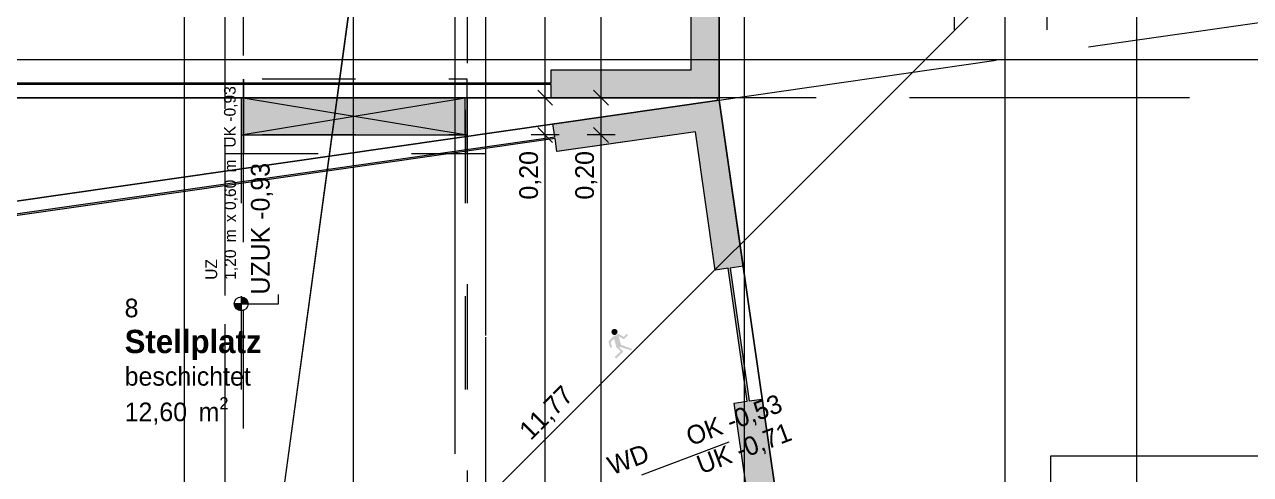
# Model space of a CAD drawing. Header units: metres. Extents: x -14 to 130, y -38 to 4.
# Drawn here: x 2.14 to 8.71, y -29.23 to -26.81 of the extents above; entities that cross this region are included whole.
import ezdxf

# ---------------------------------------------------------------- set-up
doc = ezdxf.new("R2010")
doc.units = ezdxf.units.M
doc.header["$MEASUREMENT"] = 0
for name, pattern in [('Schnittlinie', [0.006, 0.003, -0.0015, 0, -0.0015]), ('Strichliert_1_-1', [2, 1, -1]), ('Strichlinie eng', [0.002, 0.0015, -0.0005]), ('Untersicht', [0.001, 0.0005, -0.0005])]:
    doc.linetypes.add(name, pattern=pattern)
for name, color, linetype in [('-1._KG PP_3_150 Stütze', 7, 'Continuous'), ('-1._KG PP_3_220 Bodenaufbau', 7, 'Continuous'), ('-1._KG PP_3_250 Träger Unterzug', 7, 'Continuous'), ('-1._KG PP_3_570 Beschriftung 3D', 7, 'Continuous'), ('-1._KG PP_3_810 Raum', 7, 'Continuous'), ('-1._KG PP_3_815 Raumbegrenzung', 7, 'Continuous'), ('-1._KG PP_3_851 Marker Schnitt', 7, 'Continuous'), ('-1._KG PP_3_870 Dokumentation allgemein', 7, 'Continuous'), ('-1._KG PP_3_945 Einreichplan Beschriftung', 7, 'Continuous'), ('-1._KG PP_3_950 Polierplan Bemaßung', 7, 'Continuous'), ('-1._KG PP_3_Bemaßen_Sperrmaß 2D', 7, 'Continuous'), ('-1._KG PP_3_Kataster Grenzpunkte_Grenzpunkt (GP) Hausecke_Kennzeichen', 7, 'Continuous'), ('-1._KG PP_3_Kataster Grenzpunkte_Grenzpunkt (GP) Hausecke_Punktnummer', 7, 'Continuous'), ('-1._KG PP_3_Kataster Grundstücke_Grundstück', 7, 'Continuous')]:
    doc.layers.add(name, color=color, linetype=linetype)
doc.styles.add('ERSTELLTER_STIL_5', font='')
doc.styles.add('ERSTELLTER_STIL_9', font='')
doc.styles.get('ERSTELLTER_STIL_5').set_extended_font_data('Eurostile')
doc.styles.get('ERSTELLTER_STIL_9').set_extended_font_data('Eurostile', bold=True)
doc.linetypes.add('GAS', pattern='A,0,[1,415_260415_PP_VA_1_2 -1 KG1.Shx,S=0.186508,R=0,X=0,Y=0],-26.5,0', length=26.5)

msp = doc.modelspace()

# ---------------------------------------------------------------- hatches: boundary and pattern name
at = {"layer": '-1._KG PP_3_150 Stütze', "linetype": 'Continuous', "lineweight": 13, "true_color": 0x3f7f02}
msp.add_hatch(color=76, dxfattribs=at).paths.add_polyline_path([(3.305, -27.405), (4.505, -27.405), (4.505, -27.205), (3.305, -27.205)])
at = {"layer": '-1._KG PP_3_570 Beschriftung 3D', "linetype": 'Continuous', "lineweight": 0, "true_color": 0x191100}
h = msp.add_hatch(color=28, dxfattribs=at)
h.paths.add_polyline_path([(0.8669, -11.48), (0.8449, -11.48), (0.8449, -11.49), (0.8669, -11.49), (0.8669, -11.935), (1.0169, -11.935), (1.0169, -11.56), (1.7669, -11.56), (1.7669, -11.49), (4.9669, -11.49), (4.9669, -11.56), (5.7169, -11.56), (5.7169, -11.935), (5.7869, -11.935), (5.7869, -13.105), (5.7169, -13.105), (5.7169, -13.855), (4.9669, -13.855), (4.9669, -13.925), (1.7669, -13.925), (1.7669, -13.855), (1.0169, -13.855), (1.0169, -13.105), (0.8669, -13.105), (0.8669, -14.005), (1.7669, -14.005), (1.7669, -13.935), (4.9669, -13.935), (4.9669, -14.005), (5.7869, -14.005), (5.7869, -14.205), (4.9669, -14.205), (4.9669, -14.275), (1.7669, -14.275), (1.7669, -14.205), (0.8669, -14.205), (0.8669, -15.105), (1.0169, -15.105), (1.0169, -14.355), (1.7669, -14.355), (1.7669, -14.285), (4.9669, -14.285), (4.9669, -14.355), (5.7169, -14.355), (5.7169, -15.105), (5.7869, -15.105), (5.7869, -15.825), (5.7169, -15.825), (5.7169, -16.575), (4.9669, -16.575), (4.9669, -16.645), (1.7669, -16.645), (1.7669, -16.575), (1.0169, -16.575), (1.0169, -15.825), (0.8669, -15.825), (0.8669, -16.725), (1.7669, -16.725), (1.7669, -16.655), (4.9669, -16.655), (4.9669, -16.725), (5.7869, -16.725), (5.7869, -16.925), (4.9669, -16.925), (4.9669, -16.995), (1.7669, -16.995), (1.7669, -16.925), (0.8669, -16.925), (0.8669, -17.825), (1.0169, -17.825), (1.0169, -17.075), (1.7669, -17.075), (1.7669, -17.005), (4.9669, -17.005), (4.9669, -17.075), (5.7169, -17.075), (5.7169, -17.825), (5.7869, -17.825), (5.7869, -18.995), (5.7169, -18.995), (5.7169, -19.37), (4.9669, -19.37), (4.9669, -19.44), (1.7669, -19.44), (1.7669, -19.37), (1.0169, -19.37), (1.0169, -18.995), (0.8669, -18.995), (0.8669, -19.895), (1.0169, -19.895), (1.0169, -19.52), (1.7669, -19.52), (1.7669, -19.45), (4.9669, -19.45), (4.9669, -19.52), (5.7169, -19.52), (5.7169, -19.895), (5.7869, -19.895), (5.7869, -21.065), (5.7169, -21.065), (5.7169, -21.815), (4.9669, -21.815), (4.9669, -21.885), (1.7669, -21.885), (1.7669, -21.815), (1.0169, -21.815), (1.0169, -21.065), (0.8669, -21.065), (0.8669, -21.965), (1.7669, -21.965), (1.7669, -21.895), (4.9669, -21.895), (4.9669, -21.965), (5.7869, -21.965), (5.7869, -22.165), (4.9669, -22.165), (4.9669, -22.235), (1.7669, -22.235), (1.7669, -22.165), (0.8669, -22.165), (0.8669, -23.065), (1.0169, -23.065), (1.0169, -22.315), (1.7669, -22.315), (1.7669, -22.245), (4.9669, -22.245), (4.9669, -22.315), (5.7169, -22.315), (5.7169, -23.065), (5.7869, -23.065), (5.7869, -24.235), (5.7169, -24.235), (5.7169, -24.61), (4.9669, -24.61), (4.9669, -24.68), (1.7669, -24.68), (1.7669, -24.61), (1.0169, -24.61), (1.0169, -24.235), (0.8669, -24.235), (0.8669, -25.135), (1.0169, -25.135), (1.0169, -24.76), (1.7669, -24.76), (1.7669, -24.69), (4.9669, -24.69), (4.9669, -24.76), (5.7169, -24.76), (5.7169, -25.135), (5.7869, -25.135), (5.7869, -26.305), (5.7169, -26.305), (5.7169, -27.055), (4.9669, -27.055), (4.9669, -27.125), (1.7669, -27.125), (1.7669, -27.055), (1.0169, -27.055), (1.0169, -26.305), (0.8669, -26.305), (0.8669, -27.205), (1.7669, -27.205), (1.7669, -27.135), (4.9669, -27.135), (4.9669, -27.205), (5.8569, -27.205), (5.8569, -27.2189), (4.976, -27.345), (4.9859, -27.4143), (1.8181, -27.8674), (1.8082, -27.7981), (0.9173, -27.9256), (1.0447, -28.8165), (1.1932, -28.7953), (1.087, -28.0528), (1.8294, -27.9466), (1.8195, -27.8773), (4.9873, -27.4242), (4.9972, -27.4935), (5.7396, -27.3872), (5.8458, -28.1297), (5.9151, -28.1198), (6.0171, -28.8325), (5.9478, -28.8424), (6.054, -29.5849), (5.3116, -29.6911), (5.3215, -29.7604), (2.1537, -30.2135), (2.1438, -30.1442), (1.4014, -30.2504), (1.2952, -29.508), (1.1467, -29.5292), (1.2741, -30.4202), (0.9173, -30.4715), (1.0447, -31.3624), (1.1932, -31.3412), (1.087, -30.5987), (1.8294, -30.4925), (1.8195, -30.4232), (4.9873, -29.9701), (4.9972, -30.0394), (5.7396, -29.9332), (5.8458, -30.6756), (5.9151, -30.6657), (6.0171, -31.3784), (5.9478, -31.3883), (6.054, -32.1308), (5.3116, -32.237), (5.3215, -32.3063), (2.1537, -32.7594), (2.1438, -32.6901), (1.4014, -32.7963), (1.2952, -32.0539), (1.1467, -32.0751), (1.2741, -32.9661), (2.1651, -32.8386), (2.1551, -32.7693), (5.3229, -32.3162), (5.3328, -32.3855), (13.0079, -31.2875), (13.0178, -31.3553), (13.9084, -31.2254), (13.8997, -31.166), (17.0675, -30.7129), (17.0749, -30.7638), (17.9655, -30.634), (17.8356, -29.7434), (17.7645, -29.7538), (17.6625, -29.0411), (17.7318, -29.031), (17.602, -28.1404), (16.7114, -28.2702), (16.7227, -28.3479), (13.555, -28.8011), (13.5557, -28.806), (13.5448, -28.7318), (12.6543, -28.8616), (12.7841, -29.7522), (12.8533, -29.7421), (12.9553, -30.4549), (12.8879, -30.4647), (13.0065, -31.2777), (6.2223, -32.2481), (6.0963, -31.3671), (6.027, -31.377), (5.925, -30.6643), (5.9943, -30.6544), (5.8668, -29.7632), (6.2237, -29.7121), (6.0963, -28.8212), (6.027, -28.8311), (5.925, -28.1184), (5.9943, -28.1084), (5.8669, -27.2175), (5.8669, -26.305), (5.7969, -26.305), (5.7969, -25.135), (5.8669, -25.135), (5.8669, -24.235), (5.7969, -24.235), (5.7969, -23.065), (5.8669, -23.065), (5.8669, -22.165), (5.7969, -22.165), (5.7969, -21.965), (5.8669, -21.965), (5.8669, -21.065), (5.7969, -21.065), (5.7969, -19.895), (5.8669, -19.895), (5.8669, -18.995), (5.7969, -18.995), (5.7969, -17.825), (5.8669, -17.825), (5.8669, -16.925), (5.7969, -16.925), (5.7969, -16.725), (5.8669, -16.725), (5.8669, -15.825), (5.7969, -15.825), (5.7969, -15.105), (5.8669, -15.105), (5.8669, -14.205), (5.7969, -14.205), (5.7969, -14.005), (5.8669, -14.005), (5.8669, -13.105), (5.7969, -13.105), (5.7969, -11.935), (5.8669, -11.935), (5.8669, -11.035), (5.7969, -11.035), (5.7969, -9.865), (5.8669, -9.865), (5.8669, -8.965), (4.9669, -8.965), (4.9669, -9.035), (1.7669, -9.035), (1.7669, -8.965), (0.8669, -8.965), (0.8669, -9.865), (1.0169, -9.865), (1.0169, -9.115), (1.7669, -9.115), (1.7669, -9.045), (4.9669, -9.045), (4.9669, -9.115), (5.7169, -9.115), (5.7169, -9.865), (5.7869, -9.865), (5.7869, -11.035), (5.7169, -11.035), (5.7169, -11.41), (4.9669, -11.41), (4.9669, -11.48), (1.7669, -11.48), (1.7669, -11.41), (1.0169, -11.41), (1.0169, -11.035), (0.8669, -11.035)])
h.paths.add_polyline_path([(12.9325, -29.7306), (12.8243, -28.9884), (13.5665, -28.8802), (13.5564, -28.811), (16.7241, -28.3578), (16.7228, -28.3486), (16.733, -28.4186), (17.4752, -28.3104), (17.5834, -29.0526), (17.6526, -29.0425), (17.7546, -29.7552), (17.6872, -29.7651), (17.7954, -30.5072), (17.0532, -30.6154), (17.066, -30.703), (13.8983, -31.1561), (13.8867, -31.077), (13.1446, -31.1852), (13.0364, -30.443), (12.9652, -30.4534), (12.8632, -29.7407)], flags=0)
at = {"layer": '-1._KG PP_3_Kataster Grenzpunkte_Grenzpunkt (GP) Hausecke_Kennzeichen', "linetype": 'Continuous', "lineweight": 0, "true_color": 0x000000}
for points in [[(3.305, -28.3108), (3.2675, -28.3108), (3.2704, -28.3251), (3.2785, -28.3373), (3.2907, -28.3454), (3.305, -28.3483)], [(3.305, -28.3108), (3.3425, -28.3108), (3.3397, -28.2964), (3.3315, -28.2843), (3.3194, -28.2761), (3.305, -28.2733)]]:
    msp.add_hatch(color=18, dxfattribs=at).paths.add_polyline_path(points)
at = {"layer": '-1._KG PP_3_Kataster Grenzpunkte_Grenzpunkt (GP) Hausecke_Punktnummer', "linetype": 'Continuous', "lineweight": 13, "true_color": 0x7e7f7f}
for points in [[(5.3171, -28.4494, 1), (5.294, -28.4725, 1)], [(5.3032, -28.4972), (5.3156, -28.5435), (5.3378, -28.5657), (5.307, -28.5965), (5.3151, -28.6047), (5.3537, -28.5661), (5.331, -28.5435), (5.3373, -28.5418), (5.3949, -28.5606), (5.4026, -28.5529), (5.3402, -28.5298), (5.3282, -28.4849), (5.3561, -28.5007), (5.3784, -28.4785), (5.3707, -28.4708), (5.3541, -28.4873), (5.3236, -28.47, -0.301997), (5.3042, -28.4811), (5.2731, -28.5122), (5.2822, -28.5461), (5.2928, -28.5433), (5.2853, -28.5151)]]:
    msp.add_hatch(color=8, dxfattribs=at).paths.add_polyline_path(points)

# ---------------------------------------------------------------- linework, layer by layer
at = {"layer": '-1._KG PP_3_150 Stütze', "color": 7, "linetype": 'Continuous', "lineweight": 13, "ltscale": 1000}
for p, q in [((3.305, -27.405), (4.505, -27.205)), ((4.505, -27.405), (3.305, -27.205))]:
    msp.add_line(p, q, dxfattribs=at)
at = {"layer": '-1._KG PP_3_150 Stütze', "color": 7, "linetype": 'Continuous', "lineweight": 18, "ltscale": 1000, "flags": 128}
msp.add_lwpolyline([(3.305, -27.405), (4.505, -27.405), (4.505, -27.205), (3.305, -27.205)], close=True, dxfattribs=at)
at = {"layer": '-1._KG PP_3_220 Bodenaufbau', "color": 7, "linetype": 'Continuous', "lineweight": 13, "ltscale": 1000, "flags": 128}
for points in [[(4.5169, -27.205), (3.3169, -27.205)], [(3.3169, -27.205), (3.3169, -27.405)], [(3.3179, -27.405), (3.3179, -27.205)], [(4.5169, -27.405), (4.5169, -27.205)], [(3.3169, -27.405), (4.5169, -27.405)]]:
    msp.add_lwpolyline(points, dxfattribs=at)
at = {"layer": '-1._KG PP_3_250 Träger Unterzug', "color": 76, "linetype": 'GAS', "lineweight": 13, "ltscale": 1000, "true_color": 0x3f7f02}
msp.add_line((3.905, -22.165), (3.905, -30.98), dxfattribs=at)
at = {"layer": '-1._KG PP_3_250 Träger Unterzug', "color": 76, "linetype": 'Untersicht', "lineweight": 13, "ltscale": 1000, "true_color": 0x3f7f02, "flags": 128}
for points in [[(3.305, -26.27), (3.305, -29.58)], [(4.505, -26.27), (4.505, -29.58)]]:
    msp.add_lwpolyline(points, dxfattribs=at)
at = {"layer": '-1._KG PP_3_570 Beschriftung 3D', "color": 40, "linetype": 'Continuous', "lineweight": 0, "ltscale": 1000, "true_color": 0xffb300, "flags": 128}
for points in [[(5.7169, -27.055), (5.7169, -26.305)], [(5.8669, -26.305), (5.8669, -27.205), (5.8669, -27.2175), (5.9943, -28.1084)], [(5.8673, -26.305), (5.8673, -27.205), (5.8673, -27.2175), (5.9947, -28.1084)], [(4.9669, -27.055), (5.7169, -27.055)], [(4.9669, -27.125), (4.9669, -27.055)], [(1.7669, -27.125), (4.9669, -27.125)], [(4.9669, -27.135), (1.7669, -27.135)], [(4.9669, -27.205), (4.9669, -27.135)], [(5.8569, -27.205), (4.9669, -27.205)], [(4.976, -27.345), (5.8569, -27.2189)], [(5.8569, -27.2189), (5.8569, -27.205)], [(4.9859, -27.4143), (4.976, -27.345)], [(5.7396, -27.3872), (4.9972, -27.4935)], [(5.7396, -27.3873), (4.9976, -27.4935)], [(5.8458, -28.1297), (5.7396, -27.3872)], [(1.8181, -27.8674), (4.9859, -27.4143)], [(4.9873, -27.4242), (1.8195, -27.8773)], [(4.9873, -27.4242), (1.8199, -27.8773)], [(4.9972, -27.4935), (4.9873, -27.4242)], [(5.9151, -28.1198), (5.8458, -28.1297)], [(5.9151, -28.1198), (5.8462, -28.1297)], [(6.0171, -28.8325), (5.9151, -28.1198)], [(5.9943, -28.1084), (5.925, -28.1184)], [(5.925, -28.1184), (6.027, -28.8311)], [(5.9947, -28.1084), (5.9254, -28.1184)], [(5.9254, -28.1184), (6.0274, -28.831)], [(5.9478, -28.8424), (6.0171, -28.8325)], [(6.054, -29.5849), (5.9478, -28.8424)], [(6.027, -28.8311), (6.0963, -28.8212)], [(6.0963, -28.8212), (6.2237, -29.7121)], [(6.0967, -28.8212), (6.2241, -29.7121)]]:
    msp.add_lwpolyline(points, dxfattribs=at)
at = {"layer": '-1._KG PP_3_810 Raum', "color": 5, "linetype": 'Continuous', "lineweight": 0, "ltscale": 1000, "flags": 128}
for points in [[(0.8669, -24.685), (0.8669, -27.205), (5.8669, -27.205), (5.8669, -24.685)], [(0.9178, -27.929), (1.2764, -30.4234), (6.2255, -29.7119), (5.8669, -27.2175)]]:
    msp.add_lwpolyline(points, close=True, dxfattribs=at)
at = {"layer": '-1._KG PP_3_815 Raumbegrenzung', "color": 5, "linetype": 'Continuous', "lineweight": 0, "ltscale": 1000, "flags": 128}
for points in [[(5.8669, -27.205), (0.8669, -27.205), (0.8669, -24.685), (5.8669, -24.685)], [(6.2255, -29.7119), (1.2764, -30.4234), (0.9178, -27.929), (5.8669, -27.2175)]]:
    msp.add_lwpolyline(points, close=True, dxfattribs=at)
at = {"layer": '-1._KG PP_3_851 Marker Schnitt', "color": 7, "linetype": 'Schnittlinie', "lineweight": 13, "ltscale": 1000}
for p, q in [((4.45, -20.015), (4.45, -35.645)), ((8.9179, -29.1277), (7.643, -29.1277)), ((7.643, -29.1277), (7.643, -35.645))]:
    msp.add_line(p, q, dxfattribs=at)
at = {"layer": '-1._KG PP_3_870 Dokumentation allgemein', "color": 140, "linetype": 'Strichlinie eng', "lineweight": 0, "ltscale": 1000, "true_color": 0x00b9ff, "flags": 128}
for points in [[(5.8669, -24.685), (11.8669, -24.685), (11.8669, -27.205), (5.8669, -27.205)], [(5.8669, -27.2175), (11.8058, -26.3637), (12.1644, -28.858), (6.2255, -29.7119)]]:
    msp.add_lwpolyline(points, close=True, dxfattribs=at)
at = {"layer": '-1._KG PP_3_Bemaßen_Sperrmaß 2D', "color": 5, "linetype": 'GAS', "lineweight": 0, "ltscale": 1000}
for p, q in [((3, 3), (3, -36)), ((6, 3), (6, -36)), ((-1.5, -27), (21, -27))]:
    msp.add_line(p, q, dxfattribs=at)
at = {"layer": '-1._KG PP_3_Kataster Grenzpunkte_Grenzpunkt (GP) Hausecke_Kennzeichen', "color": 76, "linetype": 'Continuous', "lineweight": 13, "ltscale": 1000, "true_color": 0x3f7f02}
for p, q in [((8.1042, -34.025), (8.1042, 0)), ((4.9339, -27.205), (4.9339, -22.165)), ((7.1282, -26.841), (7.1282, -26.17)), ((7.625, -26.841), (7.625, -26.17)), ((4.8939, -27.165), (4.9739, -27.245)), ((5.0089, -27.205), (4.8589, -27.205)), ((4.9339, -27.405), (4.9339, -27.205)), ((4.8939, -27.365), (4.9739, -27.445)), ((5.0089, -27.405), (4.8589, -27.405)), ((4.9339, -32.5165), (4.9339, -27.405))]:
    msp.add_line(p, q, dxfattribs=at)
at = {"layer": '-1._KG PP_3_Kataster Grenzpunkte_Grenzpunkt (GP) Hausecke_Kennzeichen', "color": 6, "linetype": 'Continuous', "lineweight": 13, "ltscale": 1000, "true_color": 0xfb02fe}
for p, q in [((7.3995, -32.1629), (7.3995, -19.515)), ((5.2339, -27.205), (5.2339, -22.165)), ((5.1939, -27.165), (5.2739, -27.245)), ((5.3089, -27.205), (5.1589, -27.205)), ((5.2339, -27.405), (5.2339, -27.205)), ((5.1939, -27.365), (5.2739, -27.445)), ((5.3089, -27.405), (5.1589, -27.405)), ((5.2339, -32.4744), (5.2339, -27.405))]:
    msp.add_line(p, q, dxfattribs=at)
at = {"layer": '-1._KG PP_3_Kataster Grenzpunkte_Grenzpunkt (GP) Hausecke_Kennzeichen', "color": 7, "linetype": 'Strichliert_1_-1', "lineweight": 13, "ltscale": 1000}
for p, q in [((3.3054, -30.9775), (4.505, -22.165)), ((4.505, -22.165), (3.4471, -29.9331))]:
    msp.add_line(p, q, dxfattribs=at)
at = {"layer": '-1._KG PP_3_Kataster Grenzpunkte_Grenzpunkt (GP) Hausecke_Kennzeichen', "color": 7, "linetype": 'Continuous', "lineweight": 13, "ltscale": 1000}
for p, q in [((3.3425, -28.3108), (3.2675, -28.3108)), ((3.305, -28.2733), (3.305, -28.3483)), ((3.305, -28.3108), (3.505, -28.3108)), ((3.505, -28.3108), (3.505, -28.2608))]:
    msp.add_line(p, q, dxfattribs=at)
at = {"layer": '-1._KG PP_3_Kataster Grenzpunkte_Grenzpunkt (GP) Hausecke_Kennzeichen', "color": 30, "linetype": 'Untersicht', "lineweight": 13, "ltscale": 1000, "true_color": 0xff6400}
msp.add_line((4.5169, -29.58), (6.3409, -28.8919), dxfattribs=at)
at = {"layer": '-1._KG PP_3_Kataster Grenzpunkte_Grenzpunkt (GP) Hausecke_Kennzeichen', "color": 7, "linetype": 'Continuous', "lineweight": 13, "ltscale": 1000}
msp.add_circle((3.305, -28.3108), 0.0375, dxfattribs=at)
at = {"layer": '-1._KG PP_3_Kataster Grenzpunkte_Grenzpunkt (GP) Hausecke_Punktnummer', "color": 8, "linetype": 'Continuous', "lineweight": 13, "ltscale": 1000, "true_color": 0x7e7f7f}
msp.add_line((9.1926, -24.7782), (0.8689, -33.1019), dxfattribs=at)
msp.add_line((9.1926, -24.7782), (0.8689, -33.1019), dxfattribs=at)
at = {"layer": '-1._KG PP_3_Kataster Grundstücke_Grundstück', "color": 30, "linetype": 'Untersicht', "lineweight": 13, "ltscale": 1000, "true_color": 0xff6400, "flags": 128}
for points in [[(3.3169, -21.895), (0.9549, -21.895), (0.9645, -29.58), (3.3169, -29.58), (3.3169, -27.405), (3.3169, -27.205)], [(3.2169, -24.42), (3.2169, -29.58), (3.3169, -29.58), (3.3169, -24.42)], [(4.5169, -27.205), (4.5169, -27.405), (4.5169, -29.58), (13.7734, -29.58), (13.6123, -28.4743), (13.5834, -28.2764), (13.2909, -26.27), (10.055, -26.27), (7.625, -26.27), (4.5169, -26.27)], [(4.5169, -26.27), (4.5169, -29.58), (4.6169, -29.58), (4.6169, -26.27)], [(3.2169, -27.505), (3.3169, -27.505), (3.3169, -27.405), (3.3169, -27.205), (3.3169, -27.105), (3.2169, -27.105)], [(3.3169, -27.105), (3.3169, -27.205), (4.5169, -27.205), (4.5169, -27.105)], [(4.5169, -27.505), (4.6169, -27.505), (4.6169, -27.105), (4.5169, -27.105), (4.5169, -27.205), (4.5169, -27.405)], [(3.3169, -27.405), (3.3169, -27.505), (4.5169, -27.505), (4.5169, -27.405)]]:
    msp.add_lwpolyline(points, close=True, dxfattribs=at)
for points in [[(4.6169, -22.165), (3.2169, -22.165), (3.2169, -29.48)], [(4.6169, -29.48), (4.6169, -22.165)]]:
    msp.add_lwpolyline(points, dxfattribs=at)

# ---------------------------------------------------------------- texts
at = {"layer": '-1._KG PP_3_810 Raum', "color": 7, "linetype": 'Continuous', "lineweight": 13, "attachment_point": 1}
for s, insert, char_height, style in [('\\A1;{\\pql;\\pt0;\\fEurostile|b0|i0|c0|p0;\\W1.000000;8}', (2.6803, -28.2827), 0.1, 'ERSTELLTER_STIL_5'), ('\\A1;{\\pql;\\pt0;\\fEurostile|b1|i0|c0|p0;\\W1.000000;Stellplatz}', (2.6803, -28.4498), 0.125, 'ERSTELLTER_STIL_9'), ('\\A1;{\\pql;\\pt0;\\fEurostile|b0|i0|c0|p0;\\W1.000000;beschichtet}', (2.6803, -28.6493), 0.1, 'ERSTELLTER_STIL_5'), ('\\A1;{\\pql;\\pt0,0.05;\\fEurostile|b0|i0|c0|p0;\\W1.000000;12,60\\fEurostile|b0|i0|c0|p0;\\W1.000000;\\A1{\\H.66x;\\S^  ;}\\fEurostile|b0|i0|c0|p0;\\W1.000000; m\\fEurostile|b0|i0|c0|p0;\\W1.000000;\\A1{\\H.66x;\\S2^  ;}}', (2.6803, -28.8108), 0.1, 'ERSTELLTER_STIL_5')]:
    msp.add_mtext(s, dxfattribs=dict(at, insert=insert, char_height=char_height, style=style))
at = {"layer": '-1._KG PP_3_945 Einreichplan Beschriftung', "color": 7, "linetype": 'Continuous', "lineweight": 13, "char_height": 0.0625, "rotation": 90, "style": 'ERSTELLTER_STIL_5'}
for s, insert, attachment_point in [('\\A1;{\\pql;\\fEurostile|b0|i0|c0|p0;\\W1.000000;UK\\fEurostile|b0|i0|c0|p0;\\W1.000000; \\fEurostile|b0|i0|c0|p0;\\W1.000000;-0,93}', (3.2869, -27.4729), 7), ('\\A1;{\\pql;\\pt0,1;\\fEurostile|b0|i0|c0|p0;\\W1.000000;1,20\\fEurostile|b0|i0|c0|p0;\\W1.000000;\\A1{\\H.66x;\\S^  ;}\\fEurostile|b0|i0|c0|p0;\\W1.000000; m\\fEurostile|b0|i0|c0|p0;\\W1.000000;\\A1{\\H.66x;\\S^  ;}\\fEurostile|b0|i0|c0|p0;\\W1.000000; x \\fEurostile|b0|i0|c0|p0;\\W1.000000;\\fEurostile|b0|i0|c0|p0;\\W1.000000;\\fEurostile|b0|i0|c0|p0;\\W1.000000;\\fEurostile|b0|i0|c0|p0;\\W1.000000;\\fEurostile|b0|i0|c0|p0;\\W1.000000;0,60\\fEurostile|b0|i0|c0|p0;\\W1.000000;\\A1{\\H.66x;\\S^  ;}\\fEurostile|b0|i0|c0|p0;\\W1.000000; m\\fEurostile|b0|i0|c0|p0;\\W1.000000;\\A1{\\H.66x;\\S^  ;}\\fEurostile|b0|i0|c0|p0;\\W1.000000;\\fEurostile|b0|i0|c0|p0;\\W1.000000;\\fEurostile|b0|i0|c0|p0;\\W1.000000;\\fEurostile|b0|i0|c0|p0;\\W1.000000;\\fEurostile|b0|i0|c0|p0;\\W1.000000;\\fEurostile|b0|i0|c0|p0;\\W1.000000;\\fEurostile|b0|i0|c0|p0;\\W1.000000;\\A1{\\H.66x;\\S^  ;}\\fEurostile|b0|i0|c0|p0;\\W1.000000;\\fEurostile|b0|i0|c0|p0;\\W1.000000;\\A1{\\H.66x;\\S^  ;}\\fEurostile|b0|i0|c0|p0;\\W1.000000;\\fEurostile|b0|i0|c0|p0;\\W1.000000;\\fEurostile|b0|i0|c0|p0;\\W1.000000;\\fEurostile|b0|i0|c0|p0;\\W1.000000;\\fEurostile|b0|i0|c0|p0;\\W1.000000;\\fEurostile|b0|i0|c0|p0;\\W1.000000;\\fEurostile|b0|i0|c0|p0;\\W1.000000;\\A1{\\H.66x;\\S^  ;}\\fEurostile|b0|i0|c0|p0;\\W1.000000;\\fEurostile|b0|i0|c0|p0;\\W1.000000;\\A1{\\H.66x;\\S^  ;}\\fEurostile|b0|i0|c0|p0;\\W1.000000;\\fEurostile|b0|i0|c0|p0;\\W1.000000;\\fEurostile|b0|i0|c0|p0;\\W1.000000;\\fEurostile|b0|i0|c0|p0;\\W1.000000;\\fEurostile|b0|i0|c0|p0;\\W1.000000;\\fEurostile|b0|i0|c0|p0;\\W1.000000;\\fEurostile|b0|i0|c0|p0;\\W1.000000;\\A1{\\H.66x;\\S^  ;}\\fEurostile|b0|i0|c0|p0;\\W1.000000;\\fEurostile|b0|i0|c0|p0;\\W1.000000;\\A1{\\H.66x;\\S^  ;}\\fEurostile|b0|i0|c0|p0;\\W1.000000;\\fEurostile|b0|i0|c0|p0;\\W1.000000;\\fEurostile|b0|i0|c0|p0;\\W1.000000;\\fEurostile|b0|i0|c0|p0;\\W1.000000;\\fEurostile|b0|i0|c0|p0;\\W1.000000;\\fEurostile|b0|i0|c0|p0;\\W1.000000;\\fEurostile|b0|i0|c0|p0;\\W1.000000;\\A1{\\H.66x;\\S^  ;}\\fEurostile|b0|i0|c0|p0;\\W1.000000;}', (3.2146, -28.1817), 1), ('\\A1;{\\pql;\\pt0,1;\\fEurostile|b0|i0|c0|p0;\\W1.000000;UZ\\fEurostile|b0|i0|c0|p0;\\W1.000000;\\A1{\\H.66x;\\S^  ;}\\fEurostile|b0|i0|c0|p0;\\W1.000000;\\fEurostile|b0|i0|c0|p0;\\W1.000000;\\A1{\\H.66x;\\S^  ;}\\fEurostile|b0|i0|c0|p0;\\W1.000000;\\fEurostile|b0|i0|c0|p0;\\W1.000000;\\fEurostile|b0|i0|c0|p0;\\W1.000000;\\fEurostile|b0|i0|c0|p0;\\W1.000000;\\fEurostile|b0|i0|c0|p0;\\W1.000000;\\fEurostile|b0|i0|c0|p0;\\W1.000000;\\fEurostile|b0|i0|c0|p0;\\W1.000000;\\A1{\\H.66x;\\S^  ;}\\fEurostile|b0|i0|c0|p0;\\W1.000000;\\fEurostile|b0|i0|c0|p0;\\W1.000000;\\A1{\\H.66x;\\S^  ;}\\fEurostile|b0|i0|c0|p0;\\W1.000000;\\fEurostile|b0|i0|c0|p0;\\W1.000000;\\fEurostile|b0|i0|c0|p0;\\W1.000000;\\fEurostile|b0|i0|c0|p0;\\W1.000000;\\fEurostile|b0|i0|c0|p0;\\W1.000000;\\fEurostile|b0|i0|c0|p0;\\W1.000000;\\fEurostile|b0|i0|c0|p0;\\W1.000000;\\A1{\\H.66x;\\S^  ;}\\fEurostile|b0|i0|c0|p0;\\W1.000000;\\fEurostile|b0|i0|c0|p0;\\W1.000000;\\A1{\\H.66x;\\S^  ;}\\fEurostile|b0|i0|c0|p0;\\W1.000000;\\fEurostile|b0|i0|c0|p0;\\W1.000000;\\fEurostile|b0|i0|c0|p0;\\W1.000000;\\fEurostile|b0|i0|c0|p0;\\W1.000000;\\fEurostile|b0|i0|c0|p0;\\W1.000000;\\fEurostile|b0|i0|c0|p0;\\W1.000000;\\fEurostile|b0|i0|c0|p0;\\W1.000000;\\A1{\\H.66x;\\S^  ;}\\fEurostile|b0|i0|c0|p0;\\W1.000000;\\fEurostile|b0|i0|c0|p0;\\W1.000000;\\A1{\\H.66x;\\S^  ;}\\fEurostile|b0|i0|c0|p0;\\W1.000000;\\fEurostile|b0|i0|c0|p0;\\W1.000000;\\fEurostile|b0|i0|c0|p0;\\W1.000000;\\fEurostile|b0|i0|c0|p0;\\W1.000000;\\fEurostile|b0|i0|c0|p0;\\W1.000000;\\fEurostile|b0|i0|c0|p0;\\W1.000000;\\fEurostile|b0|i0|c0|p0;\\W1.000000;\\A1{\\H.66x;\\S^  ;}\\fEurostile|b0|i0|c0|p0;\\W1.000000;\\fEurostile|b0|i0|c0|p0;\\W1.000000;\\A1{\\H.66x;\\S^  ;}\\fEurostile|b0|i0|c0|p0;\\W1.000000;\\fEurostile|b0|i0|c0|p0;\\W1.000000;\\fEurostile|b0|i0|c0|p0;\\W1.000000;\\fEurostile|b0|i0|c0|p0;\\W1.000000;\\fEurostile|b0|i0|c0|p0;\\W1.000000;\\fEurostile|b0|i0|c0|p0;\\W1.000000;\\fEurostile|b0|i0|c0|p0;\\W1.000000;\\A1{\\H.66x;\\S^  ;}\\fEurostile|b0|i0|c0|p0;\\W1.000000;}', (3.1136, -28.1817), 1)]:
    msp.add_mtext(s, dxfattribs=dict(at, insert=insert, attachment_point=attachment_point))
at = {"layer": '-1._KG PP_3_950 Polierplan Bemaßung', "color": 76, "linetype": 'Continuous', "lineweight": 13, "true_color": 0x3f7f02, "insert": (4.9139, -27.7514), "char_height": 0.1, "width": 0.306373, "attachment_point": 7, "rotation": 90, "style": 'ERSTELLTER_STIL_5'}
msp.add_mtext('\\A1;{\\pql;\\fEurostile|b0|i0|c0|p0;\\W1.000000;0,20}', dxfattribs=at)
at = {"layer": '-1._KG PP_3_950 Polierplan Bemaßung', "color": 6, "linetype": 'Continuous', "lineweight": 13, "true_color": 0xfb02fe, "insert": (5.2139, -27.7514), "char_height": 0.1, "width": 0.306373, "attachment_point": 7, "rotation": 90, "style": 'ERSTELLTER_STIL_5'}
msp.add_mtext('\\A1;{\\pql;\\fEurostile|b0|i0|c0|p0;\\W1.000000;0,20}', dxfattribs=at)
at = {"layer": '-1._KG PP_3_Kataster Grenzpunkte_Grenzpunkt (GP) Hausecke_Kennzeichen', "color": 7, "linetype": 'Continuous', "lineweight": 13, "insert": (3.476, -28.2608), "char_height": 0.1, "attachment_point": 7, "rotation": 90, "style": 'ERSTELLTER_STIL_5'}
msp.add_mtext('\\A1;{\\pql;\\fEurostile|b0|i0|c0|p0;\\W1.000000;UZ\\fEurostile|b0|i0|c0|p0;\\W1.000000;UK \\fEurostile|b0|i0|c0|p0;\\W1.000000;-0,93}', dxfattribs=at)
at = {"layer": '-1._KG PP_3_Kataster Grenzpunkte_Grenzpunkt (GP) Hausecke_Kennzeichen', "color": 30, "linetype": 'Continuous', "lineweight": 13, "true_color": 0xff6400, "insert": (5.7294, -29.1165), "char_height": 0.1, "attachment_point": 4, "rotation": 20.66894, "line_spacing_factor": 0.968161, "style": 'ERSTELLTER_STIL_5'}
msp.add_mtext('\\A1;{\\pql;\\fEurostile|b0|i0|c0|p0;\\W1.000000;OK \\fEurostile|b0|i0|c0|p0;\\W1.000000;\\fEurostile|b0|i0|c0|p0;\\W1.000000;-0,53\\fEurostile|b0|i0|c0|p0;\\W1.000000;\\A1{\\H.66x;\\S^  ;}\\fEurostile|b0|i0|c0|p0;\\W1.000000;\\fEurostile|b0|i0|c0|p0;\\W1.000000;\\P\\pql;\\fEurostile|b0|i0|c0|p0;\\W1.000000;UK \\fEurostile|b0|i0|c0|p0;\\W1.000000;\\fEurostile|b0|i0|c0|p0;\\W1.000000;-0,71\\fEurostile|b0|i0|c0|p0;\\W1.000000;\\A1{\\H.66x;\\S^  ;}\\fEurostile|b0|i0|c0|p0;\\W1.000000;\\fEurostile|b0|i0|c0|p0;\\W1.000000;}', dxfattribs=at)
at = {"layer": '-1._KG PP_3_Kataster Grenzpunkte_Grenzpunkt (GP) Hausecke_Kennzeichen', "color": 30, "linetype": 'Continuous', "lineweight": 13, "true_color": 0xff6400, "insert": (5.315, -29.2889), "char_height": 0.1, "attachment_point": 4, "rotation": 20.66894, "style": 'ERSTELLTER_STIL_5'}
msp.add_mtext('\\A1;{\\pql;\\fEurostile|b0|i0|c0|p0;\\W1.000000;\\fEurostile|b0|i0|c0|p0;\\W1.000000;\\fEurostile|b0|i0|c0|p0;\\W1.000000;WD\\fEurostile|b0|i0|c0|p0;\\W1.000000;\\A1{\\H.66x;\\S^  ;}\\fEurostile|b0|i0|c0|p0;\\W1.000000;\\fEurostile|b0|i0|c0|p0;\\W1.000000;\\P\\pql;\\fEurostile|b0|i0|c0|p0;\\W1.000000;\\fEurostile|b0|i0|c0|p0;\\W1.000000;\\fEurostile|b0|i0|c0|p0;\\W1.000000;\\fEurostile|b0|i0|c0|p0;\\W1.000000;\\A1{\\H.66x;\\S^  ;}\\fEurostile|b0|i0|c0|p0;\\W1.000000;\\fEurostile|b0|i0|c0|p0;\\W1.000000;}', dxfattribs=at)
at = {"layer": '-1._KG PP_3_Kataster Grenzpunkte_Grenzpunkt (GP) Hausecke_Punktnummer', "color": 8, "linetype": 'Continuous', "lineweight": 13, "true_color": 0x7e7f7f, "insert": (4.8694, -29.0604), "char_height": 0.1, "attachment_point": 7, "rotation": 45, "style": 'ERSTELLTER_STIL_5'}
msp.add_mtext('\\A1;{\\pql;\\fEurostile|b0|i0|c0|p0;\\W1.000000;11,77}', dxfattribs=at)
msp.add_mtext('\\A1;{\\pql;\\fEurostile|b0|i0|c0|p0;\\W1.000000;11,77}', dxfattribs=at)

doc.saveas('drawing.dxf')
